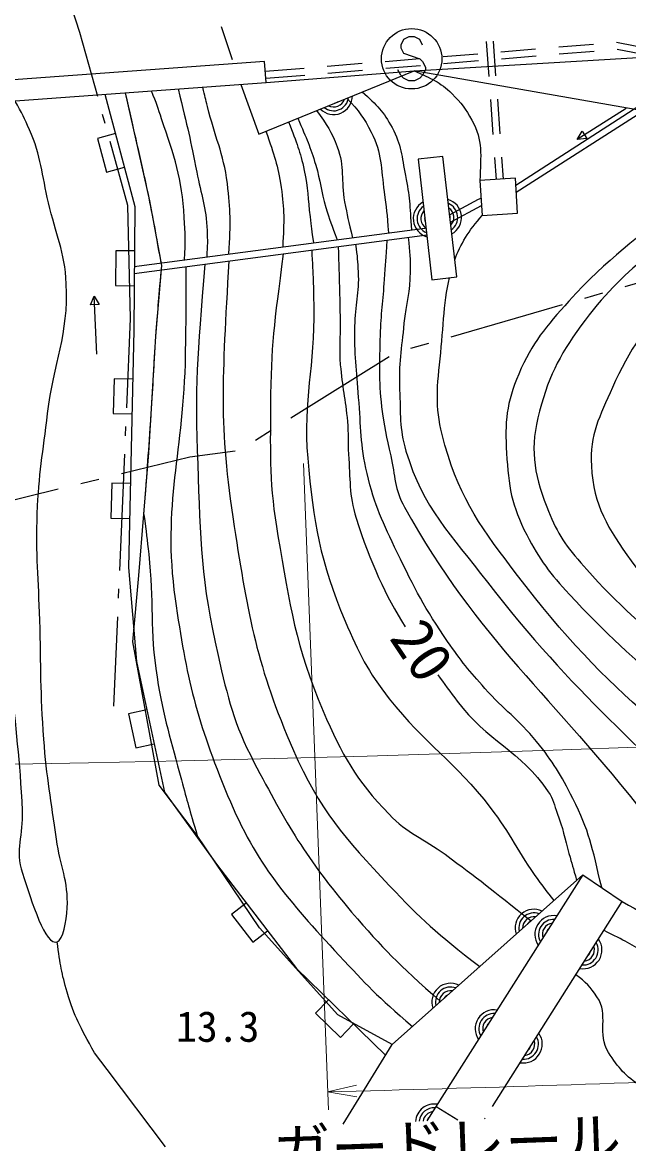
# Model space of a CAD drawing. Units: millimetres, scale not verified. Extents: x 40000 to 680000, y 20000 to 380000.
# Drawn here: x 354041 to 380146, y 224627 to 272874 of the extents above; entities that cross this region are included whole.
import ezdxf
from ezdxf.enums import TextEntityAlignment as Align

# ---------------------------------------------------------------- set-up
doc = ezdxf.new("R2010")
doc.units = ezdxf.units.MM
doc.header["$LTSCALE"] = 1000
for name, color, linetype, lineweight in [('M-BGD', 7, 'Continuous', 25), ('M-BMK-ROW', 30, 'Continuous', 25), ('M-STR-HTXT', 7, 'Continuous', 13), ('M-STR-STR1', 1, 'Continuous', 25), ('M-STR-STRC', 7, 'Continuous', 25)]:
    doc.layers.add(name, color=color, linetype=linetype, lineweight=lineweight)
doc.styles.add('ＭＳ ゴシック', font='')
doc.styles.get('ＭＳ ゴシック').set_extended_font_data('MS Gothic')

msp = doc.modelspace()

# ---------------------------------------------------------------- linework, layer by layer
at = {"layer": 'M-BGD'}
for p, q in [((356517, 272436), (355530, 275467)), ((357283, 269680), (356517, 272436)), ((374136, 270551), (374026, 272047)), ((374435, 270572), (374325, 272068)), ((376141, 271721), (374646, 271597)), ((378632, 271927), (377138, 271803)), ((381254, 271691), (379629, 272010)), ((381269, 271402), (379655, 271711)), ((371158, 271309), (369663, 271185)), ((373649, 271515), (372155, 271391)), ((373675, 271216), (372180, 271092)), ((376167, 271422), (374672, 271298)), ((378658, 271628), (377163, 271504)), ((366175, 270896), (364496, 270757)), ((368666, 271102), (367172, 270979)), ((368692, 270803), (367197, 270680)), ((371184, 271010), (369689, 270886)), ((366201, 270597), (364521, 270458)), ((375288, 265877), (381255, 269715)), ((374319, 268058), (374209, 269554)), ((374618, 268079), (374508, 269575)), ((375308, 265564), (381605, 269601)), ((357604, 268524), (357497, 268910)), ((380048, 269172), (377934, 267837)), ((358046, 268092), (357273, 267886)), ((357273, 267886), (357658, 266436)), ((377934, 267837), (378151, 268196)), ((378351, 267879), (377934, 267837)), ((378151, 268196), (378351, 267879)), ((358584, 264997), (357818, 267753)), ((374462, 266114), (374392, 267061)), ((374761, 266133), (374692, 267081)), ((357658, 266436), (358431, 266642)), ((358702, 260138), (358584, 264997)), ((372475, 264274), (373812, 264996)), ((358855, 262074), (371465, 263728)), ((358064, 263048), (358050, 261548)), ((358864, 263041), (358064, 263048)), ((358050, 261548), (358850, 261541)), ((356967, 260718), (357138, 261101)), ((357247, 258603), (357138, 261101)), ((357138, 261101), (357342, 260734)), ((357342, 260734), (356967, 260718)), ((358535, 256289), (358702, 260138)), ((357986, 257543), (357953, 256044)), ((358786, 257526), (357986, 257543)), ((357953, 256044), (358753, 256026)), ((358483, 255090), (358501, 255489)), ((358233, 249295), (358449, 254291)), ((357886, 253045), (357852, 251545)), ((358685, 253027), (357886, 253045)), ((357852, 251545), (358652, 251527)), ((358181, 248096), (358198, 248496)), ((357979, 243447), (358146, 247297)), ((359397, 243294), (358615, 243126)), ((358615, 243126), (358928, 241659)), ((358928, 241659), (359711, 241827)), ((378176, 236191), (369959, 228893)), ((378176, 236191), (371459, 225601)), ((378176, 236191), (379875, 235039)), ((363683, 234975), (363048, 234488)), ((374286, 226228), (379875, 235039)), ((363048, 234488), (363959, 233297)), ((363959, 233297), (364595, 233784)), ((367218, 230816), (366660, 230242)), ((366660, 230242), (367734, 229196)), ((367734, 229196), (368292, 229769)), ((367858, 225469), (369959, 228893)), ((371857, 226229), (372785, 225650)), ((373947, 225693), (373968, 225727))]:
    msp.add_line(p, q, dxfattribs=at)
for points in [[(488993, 277761), (463709, 271049), (461379, 269869), (458614, 268678), (443554, 264681), (423530, 261525), (415621, 261857), (390421, 265651), (382147, 268824), (370905, 270796)], [(364533, 270289), (370905, 270796), (381269, 271402)], [(363447, 270209), (364216, 268069), (370905, 270796)], [(357596, 269781), (358881, 264953), (358833, 259630), (358605, 249423), (358954, 245367), (360154, 239753), (362440, 236599), (365838, 232160), (369672, 228425)], [(369959, 228893), (367624, 230174), (364256, 233918), (361566, 237888), (359928, 240052), (358798, 246219), (359058, 249078), (359484, 254351), (359794, 259366), (360039, 262410), (359530, 265203), (358484, 269846)], [(372439, 264595), (373687, 265269), (373792, 265309)], [(358858, 262377), (371371, 264019), (371416, 264043)], [(360198, 224485), (357686, 227818), (357147, 228531)]]:
    msp.add_lwpolyline(points, dxfattribs=at)
for points in [[(371082, 266983), (371671, 261804), (372743, 261926), (372153, 267105)], [(373840, 264561), (375366, 264659), (375269, 266166), (373743, 266068)]]:
    msp.add_lwpolyline(points, close=True, dxfattribs=at)
for centre, radius, start, end in [((367442, 269722), 812, 224.7952, 359.5555), ((367442, 269722), 650, 230.911, 353.4397), ((367442, 269722), 488, 242.0437, 342.307), ((367442, 269722), 325, 276.233, 308.1177), ((371687, 264429), 812, 119.1154, 253.8756), ((371687, 264429), 650, 125.2311, 247.7599), ((372137, 264480), 812, 299.1154, 73.8756), ((372137, 264480), 650, 305.2312, 67.7599), ((372137, 264480), 488, 316.3638, 56.6272), ((371687, 264429), 488, 136.3638, 236.6272), ((371687, 264429), 325, 170.5531, 202.4379), ((372137, 264480), 325, 350.5531, 22.4379), ((376070, 233902), 812, 64.2334, 198.9937), ((376070, 233902), 650, 70.3492, 192.8779), ((376070, 233902), 488, 81.4819, 181.7452), ((376070, 233902), 325, 115.6712, 147.5559), ((376918, 233625), 812, 80.2356, 214.9959), ((376918, 233625), 650, 86.3514, 208.8801), ((376918, 233625), 488, 97.4841, 197.7474), ((376918, 233625), 325, 131.6734, 163.5581), ((378186, 232961), 812, 260.2356, 34.9959), ((378186, 232961), 650, 266.3514, 28.8801), ((378186, 232961), 488, 277.4841, 17.7474), ((378186, 232961), 325, 311.6734, 343.5581), ((372481, 230714), 812, 64.2334, 198.9937), ((372481, 230714), 650, 70.3492, 192.8779), ((372481, 230714), 488, 81.4819, 181.7452), ((372481, 230714), 325, 115.6712, 147.5559), ((374348, 229571), 812, 80.2356, 214.9959), ((374348, 229571), 650, 86.3514, 208.8801), ((374348, 229571), 488, 97.4841, 197.7474), ((374348, 229571), 325, 131.6734, 163.5581), ((375616, 228907), 812, 260.2356, 34.9959), ((375616, 228907), 650, 266.3514, 28.8801), ((375616, 228907), 488, 277.4841, 17.7474), ((375616, 228907), 325, 311.6734, 343.5581), ((371777, 225518), 812, 80.2356, 175.4023), ((371777, 225518), 650, 86.3514, 173.7153), ((371777, 225518), 488, 97.4841, 170.8864), ((371777, 225518), 325, 131.6734, 163.5581)]:
    msp.add_arc(centre, radius, start, end, dxfattribs=at)
for points, knots in [([(370905, 270796), (371667, 270448), (372010, 270327), (372543, 269801), (372936, 269413), (373133, 269159), (373396, 268673), (373886, 267771), (373773, 267175), (373743, 266068)], [0, 0, 0, 0, 1, 1, 1, 2, 2, 2, 3, 3, 3, 3]), ([(360017, 262529), (359738, 264093), (359670, 264507), (359403, 265766), (359217, 266642), (359096, 267129), (358899, 268003), (358737, 268723), (358687, 268947), (358484, 269846)], [0, 0, 0, 0, 1, 1, 1, 2, 2, 2, 3, 3, 3, 3]), ([(361020, 262661), (361074, 263490), (361052, 263771), (361011, 264481), (360913, 266178), (360580, 267112), (360037, 268722), (359877, 269197), (359828, 269370), (359601, 269928)], [0, 0, 0, 0, 1, 1, 1, 2, 2, 2, 3, 3, 3, 3]), ([(360751, 270012), (361160, 268298), (361279, 267839), (361550, 266433), (361739, 265452), (361959, 264913), (361993, 263914), (362008, 263474), (362016, 263305), (361978, 262787)], [0, 0, 0, 0, 1, 1, 1, 2, 2, 2, 3, 3, 3, 3]), ([(362936, 262912), (363006, 264288), (363016, 264766), (362868, 265940), (362700, 267266), (362324, 267954), (362011, 269254), (361932, 269580), (361906, 269684), (361812, 270090)], [0, 0, 0, 0, 1, 1, 1, 2, 2, 2, 3, 3, 3, 3]), ([(368677, 269888), (369315, 269301), (369591, 269036), (369963, 268346), (370361, 267610), (370374, 267103), (370537, 266283), (370717, 265381), (370730, 265033), (370790, 263942)], [0, 0, 0, 0, 1, 1, 1, 2, 2, 2, 3, 3, 3, 3]), ([(350669, 269274), (351655, 266597), (351968, 265664), (352407, 263258), (352905, 260532), (352667, 258942), (352805, 256174), (352929, 253705), (352919, 252318), (353084, 249852), (353218, 247829), (353369, 246702), (353546, 244683), (353743, 242445), (353925, 241196), (354033, 238952), (354083, 237905), (353708, 237262), (354041, 236269), (354455, 235037), (355024, 233096), (355545, 233303), (355784, 233398), (355945, 234174), (355973, 234770), (356026, 235937), (355666, 236567), (355506, 237725), (355274, 239406), (355092, 240343), (354963, 242036), (354811, 244028), (354848, 245150), (354790, 247147), (354738, 248944), (354615, 249952), (354681, 251748), (354744, 253434), (354927, 254368), (355129, 256043), (355394, 258232), (356035, 259428), (355932, 261630), (355867, 263022), (355481, 263756), (355164, 265112), (354875, 266349), (354856, 267097), (354344, 268258), (354125, 268754), (354042, 268951), (353719, 269497)], [0, 0, 0, 0, 1, 1, 1, 2, 2, 2, 3, 3, 3, 4, 4, 4, 5, 5, 5, 6, 6, 6, 7, 7, 7, 8, 8, 8, 9, 9, 9, 10, 10, 10, 11, 11, 11, 12, 12, 12, 13, 13, 13, 14, 14, 14, 15, 15, 15, 16, 16, 16, 17, 17, 17, 17]), ([(368017, 269619), (368549, 269045), (368745, 268777), (369067, 268149), (369535, 267236), (369476, 266597), (369621, 265582), (369719, 264894), (369746, 264649), (369803, 263813)], [0, 0, 0, 0, 1, 1, 1, 2, 2, 2, 3, 3, 3, 3]), ([(365897, 268755), (366299, 267826), (366427, 267546), (366671, 266738), (366883, 266035), (366895, 265612), (367110, 264910), (367279, 264361), (367347, 264170), (367599, 263524)], [0, 0, 0, 0, 1, 1, 1, 2, 2, 2, 3, 3, 3, 3]), ([(366705, 269084), (367173, 268456), (367344, 268179), (367597, 267524), (367934, 266655), (367742, 266074), (367916, 265158), (368032, 264550), (368076, 264341), (368258, 263610)], [0, 0, 0, 0, 1, 1, 1, 2, 2, 2, 3, 3, 3, 3]), ([(365501, 268593), (365869, 267653), (365996, 267345), (366176, 266508), (366342, 265739), (366330, 265290), (366428, 264510), (366483, 264072), (366501, 263935), (366570, 263389)], [0, 0, 0, 0, 1, 1, 1, 2, 2, 2, 3, 3, 3, 3]), ([(364521, 268194), (364902, 267122), (365035, 266744), (365180, 265776), (365329, 264787), (365307, 264377), (365252, 263216)], [0, 0, 0, 0, 1, 1, 1, 2, 2, 2, 2]), ([(385506, 268071), (384501, 267142), (383721, 266427), (382390, 265218), (380518, 263516), (379265, 262768), (377577, 260884), (376583, 259773), (376004, 259109), (375415, 257740), (374883, 256505), (374808, 255680), (374889, 254338), (374974, 252927), (375102, 252077), (375758, 250826), (376331, 249733), (376756, 249161), (377595, 248257), (380689, 244922), (382865, 243495), (386429, 240669), (389840, 237964), (391696, 236357), (395334, 233967), (398587, 231830), (400485, 230636), (404147, 229314), (405897, 228682), (406926, 228392), (408775, 228181), (412378, 227770), (414439, 227336), (418047, 227700), (419988, 227896), (421085, 228056), (422963, 228585), (426346, 229538), (428149, 230365), (431482, 231479), (433573, 232177), (434819, 232363), (436849, 233221), (438124, 233759), (439175, 234147), (440173, 234582)], [0, 0, 0, 0, 1, 1, 1, 2, 2, 2, 3, 3, 3, 4, 4, 4, 5, 5, 5, 6, 6, 6, 7, 7, 7, 8, 8, 8, 9, 9, 9, 10, 10, 10, 11, 11, 11, 12, 12, 12, 13, 13, 13, 14, 14, 14, 15, 15, 15, 15]), ([(386868, 267549), (385905, 266848), (384887, 266094), (384105, 265402), (381794, 263355), (380139, 262526), (378277, 260063), (377243, 258695), (376759, 257793), (376308, 256138), (375884, 254587), (376043, 253534), (376619, 252033), (377014, 251003), (377357, 250449), (378086, 249621), (380827, 246504), (382879, 245261), (386073, 242610), (388882, 240279), (390428, 238931), (393391, 236800), (395186, 235509), (396265, 234891), (398152, 233740), (399993, 232617), (401011, 231944), (402979, 231065), (404156, 230539), (404822, 230232), (406069, 229909), (408435, 229298), (409802, 229013), (412243, 228901), (415299, 228761), (417004, 229330), (420013, 229880), (423269, 230475), (425076, 230959), (428218, 232000), (430419, 232728), (432053, 233305), (433739, 234000)], [0, 0, 0, 0, 1, 1, 1, 2, 2, 2, 3, 3, 3, 4, 4, 4, 5, 5, 5, 6, 6, 6, 7, 7, 7, 8, 8, 8, 9, 9, 9, 10, 10, 10, 11, 11, 11, 12, 12, 12, 13, 13, 13, 14, 14, 14, 14]), ([(388745, 266829), (388622, 266735), (388493, 266636), (388356, 266532), (387147, 265609), (386285, 265308), (385223, 264219), (382736, 261671), (380888, 260421), (379450, 257164), (378899, 255917), (378467, 255154), (378544, 253793), (378643, 252063), (379247, 251108), (380260, 249703), (383728, 244894), (386879, 243174), (391711, 239739), (395585, 236985), (397835, 235458), (402188, 233551), (404383, 232589), (405663, 232044), (408033, 231683), (412063, 231070), (414402, 231030), (418465, 231365), (422045, 231660), (424360, 232321), (427241, 233412)], [0, 0, 0, 0, 1, 1, 1, 2, 2, 2, 3, 3, 3, 4, 4, 4, 5, 5, 5, 6, 6, 6, 7, 7, 7, 8, 8, 8, 9, 9, 9, 10, 10, 10, 10]), ([(369732, 263501), (369682, 262682), (369668, 262473), (369623, 261815), (369559, 260876), (369469, 260352), (369444, 259411), (369412, 258207), (369375, 257526), (369510, 256330), (369603, 255498), (369727, 255041), (369907, 254224), (370098, 253349), (370060, 252791), (370496, 252009), (373714, 246238), (376868, 243906), (380915, 238683), (382014, 237266), (382421, 236293), (383685, 235020), (386163, 232526), (387666, 231224), (390486, 229124), (393038, 227222), (394033, 226613), (397312, 224673)], [0, 0, 0, 0, 1, 1, 1, 2, 2, 2, 3, 3, 3, 4, 4, 4, 5, 5, 5, 6, 6, 6, 7, 7, 7, 8, 8, 8, 9, 9, 9, 9]), ([(370650, 263621), (370731, 262945), (370741, 262725), (370740, 262149), (370739, 261275), (370556, 260797), (370473, 259927), (370367, 258814), (370237, 258188), (370285, 257071), (370330, 256034), (370264, 255422), (370560, 254427), (371301, 251943), (372483, 250844), (374066, 248792), (377830, 243914), (380631, 241769), (384950, 237375), (386895, 235395), (387809, 234085), (389977, 232352), (392392, 230422), (393837, 229437), (396508, 227880), (396994, 227597), (397441, 227338), (397865, 227096)], [0, 0, 0, 0, 1, 1, 1, 2, 2, 2, 3, 3, 3, 4, 4, 4, 5, 5, 5, 6, 6, 6, 7, 7, 7, 8, 8, 8, 9, 9, 9, 9]), ([(366499, 263077), (366570, 261903), (366569, 261573), (366588, 260609), (366636, 258075), (366111, 256651), (366328, 254125), (366569, 251324), (366851, 249703), (367939, 247111), (368520, 245726), (368911, 244949), (369842, 243771), (371389, 241814), (372662, 241064), (374188, 239090), (375075, 237943), (375378, 237162), (376238, 235994), (376503, 235635), (376589, 235511), (376926, 235081)], [0, 0, 0, 0, 1, 1, 1, 2, 2, 2, 3, 3, 3, 4, 4, 4, 5, 5, 5, 6, 6, 6, 7, 7, 7, 7]), ([(367637, 263226), (367688, 261669), (367707, 261266), (367721, 260009), (367730, 259281), (367671, 258870), (367731, 258144), (367811, 257187), (367951, 256661), (368038, 255704), (368089, 255156), (368047, 254844), (368087, 254294), (368167, 253212), (368092, 252571), (368418, 251536), (369025, 249607), (369679, 248224), (370525, 246860)], [0, 0, 0, 0, 1, 1, 1, 2, 2, 2, 3, 3, 3, 4, 4, 4, 5, 5, 5, 6, 6, 6, 6]), ([(378987, 235641), (378566, 237414), (378459, 238073), (377743, 239475), (377225, 240489), (376899, 241052), (376178, 241933), (375391, 242894), (374789, 243287), (373960, 244212), (373287, 244963), (372926, 245401), (372354, 246231), (371377, 247646), (370927, 248511), (370182, 250060), (369564, 251345), (369204, 252081), (368883, 253469), (368595, 254718), (368621, 255453), (368521, 256731), (368427, 257927), (368337, 258600), (368359, 259800), (368376, 260715), (368564, 261223), (368515, 262137), (368491, 262603), (368481, 262779), (368397, 263326)], [0, 0, 0, 0, 1, 1, 1, 2, 2, 2, 3, 3, 3, 4, 4, 4, 5, 5, 5, 6, 6, 6, 7, 7, 7, 8, 8, 8, 9, 9, 9, 10, 10, 10, 10]), ([(361897, 262473), (361571, 258466), (361462, 257227), (361589, 253864), (361710, 250633), (361732, 248782), (362465, 245633), (362894, 243791), (363136, 242721), (364014, 241046), (365411, 238381), (366264, 236878), (368220, 234591), (369597, 232980), (370181, 232389), (372045, 230745)], [0, 0, 0, 0, 1, 1, 1, 2, 2, 2, 3, 3, 3, 4, 4, 4, 5, 5, 5, 5]), ([(362932, 262609), (362643, 257433), (362482, 255598), (363162, 251189), (363755, 247339), (364147, 245116), (365712, 241549), (366830, 238999), (367932, 237765), (369841, 235737), (371241, 234250), (371850, 233708), (373733, 232245)], [0, 0, 0, 0, 1, 1, 1, 2, 2, 2, 3, 3, 3, 4, 4, 4, 4]), ([(365274, 262916), (364882, 259898), (364739, 258967), (364725, 256421), (364713, 254216), (364669, 252957), (365042, 250784), (365559, 247782), (365801, 246036), (366993, 243233), (367798, 241341), (368409, 240285), (369829, 238799), (370630, 237962), (371309, 237762), (372243, 237077), (373718, 235995), (374180, 235613), (375946, 234210)], [0, 0, 0, 0, 1, 1, 1, 2, 2, 2, 3, 3, 3, 4, 4, 4, 5, 5, 5, 6, 6, 6, 6]), ([(359270, 251700), (359432, 253796), (359475, 254329), (359587, 256016), (359674, 257324), (359700, 258058), (359794, 259366), (359875, 260484), (359905, 260841), (360024, 262228)], [0, 0, 0, 0, 1, 1, 1, 2, 2, 2, 3, 3, 3, 3]), ([(361084, 262367), (361088, 260523), (361075, 260037), (361052, 258545), (360989, 254452), (360043, 252127), (360619, 248075), (361100, 244685), (361558, 242765), (362879, 239606), (364145, 236579), (365461, 235129), (367689, 232720), (368850, 231463), (369304, 230982), (370833, 229669)], [0, 0, 0, 0, 1, 1, 1, 2, 2, 2, 3, 3, 3, 4, 4, 4, 5, 5, 5, 5]), ([(408062, 226320), (407150, 226591), (406200, 226907), (405062, 227272), (403026, 227925), (401932, 228458), (400050, 229473), (394906, 232245), (392191, 234153), (387602, 237770), (382491, 241797), (379287, 243881), (375364, 249072), (373853, 251071), (372926, 252266), (372238, 254676), (371866, 255980), (371848, 256792), (372003, 258138), (372166, 259555), (372171, 260768), (372432, 261890)], [0, 0, 0, 0, 1, 1, 1, 2, 2, 2, 3, 3, 3, 4, 4, 4, 5, 5, 5, 6, 6, 6, 7, 7, 7, 7]), ([(359270, 251700), (359385, 250884), (359405, 250662), (359479, 249995), (359711, 247932), (359515, 246743), (359840, 244693), (360118, 242941), (360430, 241987), (360892, 240274), (361144, 239339), (361226, 239031), (361566, 237888)], [0, 0, 0, 0, 1, 1, 1, 2, 2, 2, 3, 3, 3, 4, 4, 4, 4]), ([(371934, 244794), (372195, 244435), (372472, 244062), (372766, 243667), (374057, 241935), (375478, 241558), (376689, 239770), (376909, 239445), (376936, 239209), (377074, 238842), (377324, 238180), (377384, 237783), (377579, 237103), (377709, 236654), (377749, 236514), (377909, 235954)], [0, 0, 0, 0, 1, 1, 1, 2, 2, 2, 3, 3, 3, 4, 4, 4, 5, 5, 5, 5]), ([(379875, 235039), (381348, 234209), (381808, 233918), (382958, 233068), (384495, 231933), (385117, 231010), (386561, 229757), (387888, 228605), (388736, 227690), (389853, 226801)], [0, 0, 0, 0, 1, 1, 1, 2, 2, 2, 3, 3, 3, 3]), ([(388005, 226733), (387625, 227052), (387233, 227393), (386759, 227802), (385299, 229063), (384681, 229991), (383191, 231215), (382372, 231888), (381874, 232220), (380968, 232769), (380252, 233203), (379990, 233345), (379088, 233798)], [0, 0, 0, 0, 1, 1, 1, 2, 2, 2, 3, 3, 3, 4, 4, 4, 4]), ([(357147, 228531), (356527, 229675), (356285, 230066), (355971, 231137), (355728, 231965), (355667, 232306), (355545, 233303)], [0, 0, 0, 0, 1, 1, 1, 2, 2, 2, 2]), ([(381693, 226501), (381368, 226651), (381036, 226829), (380670, 227084), (380022, 227535), (379701, 227883), (379279, 228550), (378766, 229358), (379325, 230161), (378783, 230949), (378494, 231370), (378317, 231569), (377879, 231892)], [0, 0, 0, 0, 1, 1, 1, 2, 2, 2, 3, 3, 3, 4, 4, 4, 4])]:
    msp.add_open_spline(points, degree=3, knots=knots, dxfattribs=at)
for points in [[(375288, 265877), (375289, 265877), (375290, 265878), (375291, 265879)], [(372659, 262658), (372899, 263308), (373263, 263934), (373840, 264561)]]:
    msp.add_open_spline(points, degree=3, dxfattribs=at)
at = {"layer": 'M-BMK-ROW'}
for p, q in [((379992, 261515), (384594, 262848)), ((378263, 261014), (379032, 261236)), ((375274, 260147), (377303, 260735)), ((372498, 259351), (375274, 260147)), ((370768, 258855), (371537, 259076)), ((365601, 255852), (369841, 258503)), ((364075, 254898), (364753, 255322)), ((361256, 254186), (363204, 254431)), ((358307, 253464), (361256, 254186)), ((356559, 253036), (357336, 253226)), ((351776, 251865), (355587, 252798))]:
    msp.add_line(p, q, dxfattribs=at)
at = {"layer": 'M-STR-HTXT'}
for p, q in [((366140, 253895), (367216, 226081)), ((367186, 226852), (368429, 227134)), ((367186, 226852), (368442, 226634))]:
    msp.add_line(p, q, dxfattribs=at)
for centre, start, end in [((330046, 1612736), 258.732, 280.16535), ((331878, 1598381), 271.47467, 272.29916)]:
    msp.add_arc(centre, 1371984, start, end, dxfattribs=at)
at = {"layer": 'M-STR-STR1'}
msp.add_line((362606, 272703), (363073, 271277), dxfattribs=at)
msp.add_lwpolyline([(341343, 268592), (364533, 270289), (364467, 271195), (341276, 269498)], close=True, dxfattribs=at)
at = {"layer": 'M-STR-STRC'}
for p, q in [((370449, 272136), (370331, 271899)), ((370685, 272254), (370449, 272136)), ((370922, 272254), (370685, 272254)), ((371158, 272136), (370922, 272254)), ((371276, 271899), (371158, 272136)), ((370331, 271899), (370331, 271781)), ((370331, 271781), (370449, 271545)), ((370449, 271545), (371158, 271309)), ((371158, 271309), (371276, 271190)), ((371276, 271190), (371394, 270954)), ((370331, 270599), (370213, 270836)), ((371394, 270836), (371276, 270599)), ((371394, 270954), (371394, 270836)), ((370449, 270481), (370331, 270599)), ((370685, 270363), (370449, 270481)), ((370922, 270363), (370685, 270363)), ((371158, 270481), (370922, 270363)), ((371276, 270599), (371158, 270481))]:
    msp.add_line(p, q, dxfattribs=at)
msp.add_circle((370803, 271309), 1300, dxfattribs=at)

# ---------------------------------------------------------------- texts
at = {"layer": 'M-BGD', "style": 'ＭＳ ゴシック'}
msp.add_text('20', height=1833, rotation=303.604, dxfattribs=at).set_placement((369351, 246080), align=Align.BOTTOM_LEFT)
msp.add_text('13.3', height=1320, dxfattribs=at).set_placement((360657, 228610), align=Align.BOTTOM_LEFT)
at = {"layer": 'M-STR-HTXT', "style": 'ＭＳ ゴシック'}
msp.add_text('ガードレール\u3000L=18.3', height=1833, rotation=2.107, dxfattribs=at).set_placement((377363, 223317), align=Align.BOTTOM_CENTER)

doc.saveas('drawing.dxf')
